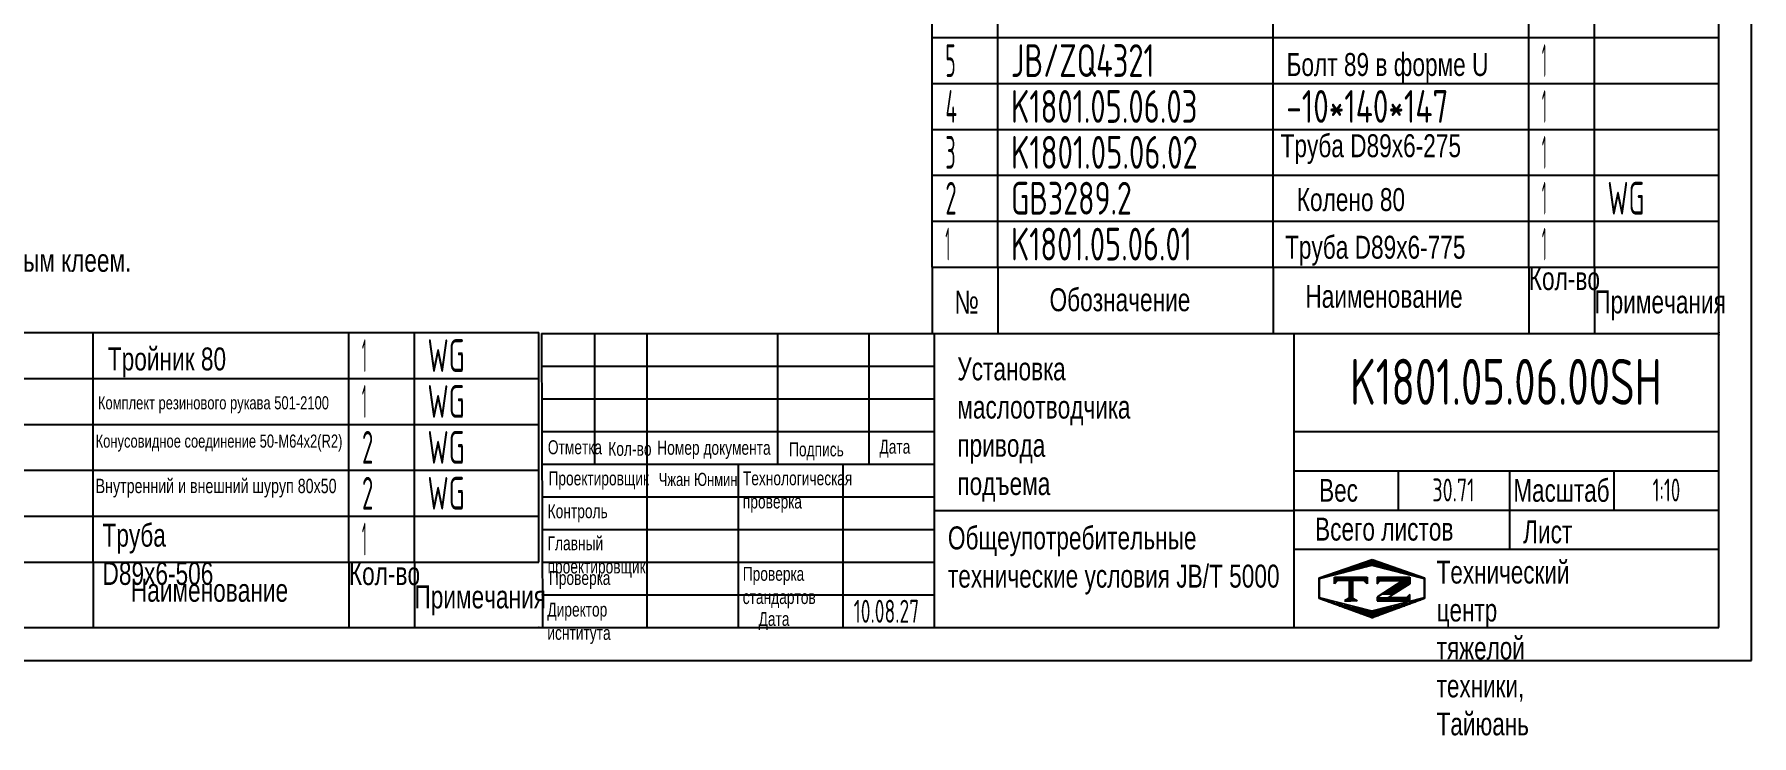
# Model space of a CAD drawing. Header units: millimetres. Extents: x 0 to 4200, y -115 to 2970.
# Drawn here: x 1580 to 4200, y -115 to 955 of the extents above; entities that cross this region are included whole.
import ezdxf
from ezdxf.enums import TextEntityAlignment as Align

# ---------------------------------------------------------------- set-up
doc = ezdxf.new("R2010")
doc.units = ezdxf.units.MM
doc.header["$LTSCALE"] = 100
doc.linetypes.add('G', pattern=[2, 1.25, -0.25, 0.25, -0.25])
doc.linetypes.add('K', pattern=[2.5, 1.25, -0.25, 0.25, -0.25, 0.25, -0.25])
for name, color, linetype in [('01', 7, 'Continuous'), ('02', 1, 'Continuous'), ('05', 142, 'G'), ('07', 6, 'K'), ('11', 3, 'Continuous'), ('THICK', 7, 'Continuous')]:
    doc.layers.add(name, color=color, linetype=linetype)
doc.styles.get("Standard").update_dxf_attribs({"font": 'isocp', "width": 0.707, "bigfont": 'intecad.shx'})

# ---------------------------------------------------------------- blocks, each defined once
blk = doc.blocks.new('*U61')
at = {"layer": '01'}
for points in [[(415, 5), (415, 292)], [(25, 5), (415, 5)]]:
    blk.add_lwpolyline(points, dxfattribs=at)
at = {"layer": '02'}
for points in [[(420, 0), (420, 297)], [(0, 0), (420, 0)]]:
    blk.add_lwpolyline(points, dxfattribs=at)
blk = doc.blocks.new('*U64')
at = {"layer": '01'}
for p, q in [((0, -70), (0, 0)), ((1200, -70), (1200, 0))]:
    blk.add_line(p, q, dxfattribs=at)
at = {"layer": '02'}
for p, q in [((0, 0), (100, 0)), ((100, -70), (100, 0)), ((100, 0), (520, 0)), ((520, -70), (520, 0)), ((520, 0), (910, 0)), ((910, -70), (910, 0)), ((910, 0), (1010, 0)), ((1010, -70), (1010, 0)), ((1010, 0), (1200, 0))]:
    blk.add_line(p, q, dxfattribs=at)
blk = doc.blocks.new('*U65')
at = {"layer": '01'}
for p, q in [((0, -70), (0, 0)), ((1200, -70), (1200, 0))]:
    blk.add_line(p, q, dxfattribs=at)
at = {"layer": '02'}
for p, q in [((0, 0), (100, 0)), ((100, -70), (100, 0)), ((100, 0), (520, 0)), ((520, -70), (520, 0)), ((520, 0), (910, 0)), ((910, -70), (910, 0)), ((910, 0), (1010, 0)), ((1010, -70), (1010, 0)), ((1010, 0), (1200, 0))]:
    blk.add_line(p, q, dxfattribs=at)
blk = doc.blocks.new('*U66')
at = {"layer": '01'}
for p, q in [((0, -70), (0, 0)), ((1200, -70), (1200, 0))]:
    blk.add_line(p, q, dxfattribs=at)
at = {"layer": '02'}
for p, q in [((0, 0), (100, 0)), ((100, -70), (100, 0)), ((100, 0), (520, 0)), ((520, -70), (520, 0)), ((520, 0), (910, 0)), ((910, -70), (910, 0)), ((910, 0), (1010, 0)), ((1010, -70), (1010, 0)), ((1010, 0), (1200, 0))]:
    blk.add_line(p, q, dxfattribs=at)
blk = doc.blocks.new('*U67')
at = {"layer": '01'}
for p, q in [((0, -70), (0, 0)), ((1200, -70), (1200, 0))]:
    blk.add_line(p, q, dxfattribs=at)
at = {"layer": '02'}
for p, q in [((0, 0), (100, 0)), ((100, -70), (100, 0)), ((100, 0), (520, 0)), ((520, -70), (520, 0)), ((520, 0), (910, 0)), ((910, -70), (910, 0)), ((910, 0), (1010, 0)), ((1010, -70), (1010, 0)), ((1010, 0), (1200, 0))]:
    blk.add_line(p, q, dxfattribs=at)
blk = doc.blocks.new('*U68')
at = {"layer": '01'}
for p, q in [((0, -70), (0, 0)), ((1200, -70), (1200, 0))]:
    blk.add_line(p, q, dxfattribs=at)
at = {"layer": '02'}
for p, q in [((0, 0), (100, 0)), ((100, -70), (100, 0)), ((100, 0), (520, 0)), ((520, -70), (520, 0)), ((520, 0), (910, 0)), ((910, -70), (910, 0)), ((910, 0), (1010, 0)), ((1010, -70), (1010, 0)), ((1010, 0), (1200, 0))]:
    blk.add_line(p, q, dxfattribs=at)
blk = doc.blocks.new('*U69')
at = {"layer": '01'}
for p, q in [((0, -70), (0, 0)), ((1200, -70), (1200, 0))]:
    blk.add_line(p, q, dxfattribs=at)
at = {"layer": '02'}
for p, q in [((0, 0), (100, 0)), ((100, -70), (100, 0)), ((100, 0), (520, 0)), ((520, -70), (520, 0)), ((520, 0), (910, 0)), ((910, -70), (910, 0)), ((910, 0), (1010, 0)), ((1010, -70), (1010, 0)), ((1010, 0), (1200, 0))]:
    blk.add_line(p, q, dxfattribs=at)
blk = doc.blocks.new('*U78')
at = {"layer": '01'}
for p, q in [((0, -70), (0, 0)), ((1200, -70), (1200, 0))]:
    blk.add_line(p, q, dxfattribs=at)
at = {"layer": '02'}
for p, q in [((0, 0), (100, 0)), ((100, -70), (100, 0)), ((100, 0), (520, 0)), ((520, -70), (520, 0)), ((520, 0), (910, 0)), ((910, -70), (910, 0)), ((910, 0), (1010, 0)), ((1010, -70), (1010, 0)), ((1010, 0), (1200, 0))]:
    blk.add_line(p, q, dxfattribs=at)
blk = doc.blocks.new('*U79')
at = {"layer": '01'}
for p, q in [((0, -70), (0, 0)), ((1200, -70), (1200, 0))]:
    blk.add_line(p, q, dxfattribs=at)
at = {"layer": '02'}
for p, q in [((0, 0), (100, 0)), ((100, -70), (100, 0)), ((100, 0), (520, 0)), ((520, -70), (520, 0)), ((520, 0), (910, 0)), ((910, -70), (910, 0)), ((910, 0), (1010, 0)), ((1010, -70), (1010, 0)), ((1010, 0), (1200, 0))]:
    blk.add_line(p, q, dxfattribs=at)
blk = doc.blocks.new('*U80')
at = {"layer": '01'}
for p, q in [((0, -70), (0, 0)), ((1200, -70), (1200, 0))]:
    blk.add_line(p, q, dxfattribs=at)
at = {"layer": '02'}
for p, q in [((0, 0), (100, 0)), ((100, -70), (100, 0)), ((100, 0), (520, 0)), ((520, -70), (520, 0)), ((520, 0), (910, 0)), ((910, -70), (910, 0)), ((910, 0), (1010, 0)), ((1010, -70), (1010, 0)), ((1010, 0), (1200, 0))]:
    blk.add_line(p, q, dxfattribs=at)
blk = doc.blocks.new('*U81')
at = {"layer": '01'}
for p, q in [((0, -70), (0, 0)), ((1200, -70), (1200, 0))]:
    blk.add_line(p, q, dxfattribs=at)
at = {"layer": '02'}
for p, q in [((0, 0), (100, 0)), ((100, -70), (100, 0)), ((100, 0), (520, 0)), ((520, -70), (520, 0)), ((520, 0), (910, 0)), ((910, -70), (910, 0)), ((910, 0), (1010, 0)), ((1010, -70), (1010, 0)), ((1010, 0), (1200, 0))]:
    blk.add_line(p, q, dxfattribs=at)
blk = doc.blocks.new('*U82')
at = {"layer": '01'}
for p, q in [((0, -70), (0, 0)), ((0, 0), (100, 0)), ((100, 0), (520, 0)), ((520, 0), (910, 0)), ((910, 0), (1010, 0)), ((1010, 0), (1200, 0)), ((1200, -70), (1200, 0))]:
    blk.add_line(p, q, dxfattribs=at)
at = {"layer": '02'}
for p, q in [((100, -70), (100, 0)), ((520, -70), (520, 0)), ((910, -70), (910, 0)), ((1010, -70), (1010, 0))]:
    blk.add_line(p, q, dxfattribs=at)
blk = doc.blocks.new('*X86')
at = {"color": 0}
for p, q in [((127.06, 7.8), (132.06, 7.8)), ((127.06, 7.5), (132.06, 7.5)), ((127.06, 7.2), (127.32, 7.2)), ((127.84, 5.4), (129.64, 5.4)), ((128.3, 5.7), (130.1, 5.7)), ((128.77, 6), (130.57, 6)), ((129.23, 6.3), (131.04, 6.3)), ((129.7, 6.6), (131.51, 6.6)), ((130.16, 6.9), (131.98, 6.9)), ((130.62, 7.2), (132.06, 7.2))]:
    blk.add_line(p, q, dxfattribs=at)
blk = doc.blocks.new('*X87')
at = {"color": 0}
for p, q in [((127.06, 4.8), (132.06, 4.8)), ((127.06, 4.5), (132.06, 4.5)), ((131.84, 5.1), (132.06, 5.1))]:
    blk.add_line(p, q, dxfattribs=at)
blk = doc.blocks.new('*X85')
at = {"color": 0}
for p, q in [((122.34, 4.5), (123.72, 4.5)), ((122.82, 4.8), (123.24, 4.8))]:
    blk.add_line(p, q, dxfattribs=at)
blk = doc.blocks.new('*X84')
at = {"color": 0}
for p, q in [((120.53, 7.8), (125.53, 7.8)), ((120.53, 7.5), (125.53, 7.5)), ((120.53, 7.2), (120.79, 7.2)), ((125.27, 7.2), (125.53, 7.2))]:
    blk.add_line(p, q, dxfattribs=at)
blk = doc.blocks.new('*X83')
at = {"color": 0}
for p, q in [((118.94, 8.1), (119.52, 8.1)), ((119.8, 8.4), (120.72, 8.4)), ((120.66, 8.7), (121.92, 8.7)), ((121.52, 9), (123.12, 9)), ((122.38, 9.3), (124.32, 9.3)), ((123.24, 9.6), (125.52, 9.6)), ((124.1, 9.9), (128.52, 9.9)), ((124.97, 10.2), (127.67, 10.2)), ((125.83, 10.5), (126.82, 10.5)), ((127.02, 9.6), (129.37, 9.6)), ((128.22, 9.3), (130.22, 9.3)), ((129.42, 9), (131.07, 9)), ((130.62, 8.7), (131.92, 8.7)), ((131.82, 8.4), (132.77, 8.4)), ((133.02, 8.1), (133.62, 8.1)), ((118.22, 7.8), (118.32, 7.8)), ((118.22, 7.5), (118.27, 7.5)), ((118.22, 7.2), (118.27, 7.2)), ((118.22, 6.9), (118.27, 6.9)), ((118.22, 6.6), (118.27, 6.6)), ((118.22, 6.3), (118.27, 6.3)), ((118.22, 6), (118.27, 6)), ((118.22, 5.7), (118.27, 5.7)), ((118.22, 5.4), (118.27, 5.4)), ((134.22, 7.8), (134.32, 7.8)), ((134.27, 7.5), (134.32, 7.5)), ((134.27, 7.2), (134.32, 7.2)), ((134.27, 6.9), (134.32, 6.9)), ((134.27, 6.6), (134.32, 6.6)), ((134.27, 6.3), (134.32, 6.3)), ((134.27, 6), (134.32, 6)), ((134.27, 5.7), (134.32, 5.7)), ((134.27, 5.4), (134.32, 5.4)), ((118.22, 5.1), (118.27, 5.1)), ((118.22, 4.8), (118.27, 4.8)), ((118.79, 4.5), (119.42, 4.5)), ((119.61, 4.2), (120.62, 4.2)), ((120.43, 3.9), (121.82, 3.9)), ((121.26, 3.6), (123.02, 3.6)), ((122.08, 3.3), (124.22, 3.3)), ((122.91, 3), (125.42, 3)), ((123.73, 2.7), (128.89, 2.7)), ((127.12, 3), (129.7, 3)), ((128.32, 3.3), (130.51, 3.3)), ((129.52, 3.6), (131.32, 3.6)), ((130.72, 3.9), (132.14, 3.9)), ((131.92, 4.2), (132.95, 4.2)), ((133.12, 4.5), (133.76, 4.5)), ((134.27, 5.1), (134.32, 5.1)), ((134.27, 4.8), (134.32, 4.8)), ((124.55, 2.4), (128.07, 2.4)), ((125.38, 2.1), (127.26, 2.1)), ((126.2, 1.8), (126.45, 1.8))]:
    blk.add_line(p, q, dxfattribs=at)

msp = doc.modelspace()

# ---------------------------------------------------------------- linework, layer by layer
at = {"layer": '01'}
for p, q in [((2950, 600), (4150, 600)), ((2950, 600), (2950, 498.655)), ((3050, 600), (3050, 498.655)), ((3470, 600), (3470, 498.655)), ((3860, 600), (3860, 498.655)), ((3960, 600), (3960, 498.655)), ((1150, 150), (2350, 150)), ((1670, 150), (1670, 50)), ((2060, 150), (2060, 50)), ((2160, 150), (2160, 50))]:
    msp.add_line(p, q, dxfattribs=at)
for p in [(4150, 500), (4150, 496.613), (4150, 496.435), (2350, 50)]:
    msp.add_point(p, dxfattribs=at)
at = {"layer": 'THICK'}
for p, q in [((2354.019, 498.655), (2355.38, 50)), ((2354.019, 498.655), (4150, 498.655)), ((2435.115, 498.439), (2435.115, 498.655)), ((2435.141, 299.253), (2435.141, 498.655)), ((2514.902, 50), (2514.902, 498.655)), ((2714.304, 299.253), (2714.304, 498.655)), ((2853.886, 299.253), (2853.886, 498.655)), ((2953.587, 50), (2953.587, 498.655)), ((3501.943, 50), (3501.943, 498.655)), ((4150, 50), (4150, 498.655)), ((2355.38, 349.103), (2953.587, 349.103)), ((3501.943, 349.103), (4150, 349.103)), ((2355.38, 299.253), (2953.587, 299.253)), ((2654.484, 50), (2654.484, 299.253)), ((2814.005, 50), (2814.005, 299.253)), ((3501.943, 289.283), (4150, 289.283)), ((3661.465, 229.462), (3661.465, 289.283)), ((3830.956, 169.641), (3830.956, 289.283)), ((3990.478, 229.462), (3990.478, 289.283)), ((2953.587, 228.598), (3501.943, 228.598)), ((3501.943, 229.462), (4150, 229.462)), ((3501.943, 169.641), (4150, 169.641)), ((2355.38, 50), (4150, 50))]:
    msp.add_line(p, q, dxfattribs=at)
at = {"layer": 'THICK', "color": 3}
for p, q in [((2355.38, 448.804), (2953.587, 448.804)), ((2355.38, 398.954), (2953.587, 398.954)), ((2355.38, 249.402), (2953.587, 249.402)), ((2355.38, 199.552), (2953.587, 199.552)), ((2355.38, 149.701), (2953.587, 149.701)), ((3540.348, 125.834), (3621.157, 153.979)), ((3540.873, 125.2), (3620.634, 145.14)), ((3620.634, 145.14), (3700.395, 125.2)), ((3621.157, 153.979), (3700.915, 125.834)), ((3540.348, 94.49), (3540.348, 125.834)), ((3540.873, 95.289), (3540.873, 125.2)), ((3563.396, 116.793), (3563.396, 126.763)), ((3563.396, 126.763), (3613.246, 126.763)), ((3568.381, 121.778), (3563.396, 116.793)), ((3608.261, 121.778), (3568.381, 121.778)), ((3586.139, 121.826), (3586.139, 94.48)), ((3588.32, 121.826), (3588.32, 94.48)), ((3590.813, 121.826), (3590.813, 94.48)), ((3613.246, 116.793), (3608.261, 121.778)), ((3613.246, 126.763), (3613.246, 116.793)), ((3628.511, 126.763), (3628.511, 116.793)), ((3628.511, 126.763), (3678.362, 126.763)), ((3628.511, 116.793), (3633.496, 121.778)), ((3667.767, 121.778), (3628.511, 96.379)), ((3633.496, 121.778), (3667.767, 121.778)), ((3678.36, 116.888), (3652.821, 100.543)), ((3678.362, 126.763), (3678.362, 116.793)), ((3700.395, 125.2), (3700.395, 95.289)), ((3700.915, 125.834), (3700.915, 94.49)), ((2355.38, 99.851), (2953.587, 99.851)), ((3621.157, 65.065), (3540.348, 94.49)), ((3620.634, 75.349), (3540.873, 95.289)), ((3588.32, 96.759), (3578.662, 90.682)), ((3578.662, 90.682), (3588.32, 90.682)), ((3588.32, 96.759), (3597.978, 90.682)), ((3597.978, 90.682), (3588.32, 90.682)), ((3700.395, 95.289), (3620.634, 75.349)), ((3700.915, 94.49), (3621.157, 65.065)), ((3628.511, 96.379), (3628.511, 90.682)), ((3628.511, 90.682), (3678.36, 90.682)), ((3652.821, 100.543), (3645.202, 95.667)), ((3673.375, 95.667), (3645.202, 95.667)), ((3678.36, 100.652), (3673.375, 95.667)), ((3678.36, 90.682), (3678.36, 100.652))]:
    msp.add_line(p, q, dxfattribs=at)
for p in [(2355.38, 99.851), (2355.38, 50)]:
    msp.add_point(p, dxfattribs=at)

# ---------------------------------------------------------------- block references
at = {"layer": '07', "xscale": 10, "yscale": 10, "zscale": 10}
msp.add_blockref('*U61', (0, 0), dxfattribs=at)
at = {"layer": '07'}
for name, p in [('*U69', (2950, 1020)), ('*U68', (2950, 950)), ('*U67', (2950, 880)), ('*U66', (2950, 810)), ('*U65', (2950, 740)), ('*U64', (2950, 670)), ('*U82', (1150, 500)), ('*U81', (1150, 430)), ('*U80', (1150, 360)), ('*U79', (1150, 290)), ('*U78', (1150, 220))]:
    msp.add_blockref(name, p, dxfattribs=at)
at = {"layer": 'THICK', "color": 3, "xscale": 9.97010976726063, "yscale": 9.970109767259714, "zscale": 9.970109767259752}
for name in ['*X83', '*X84', '*X86', '*X85', '*X87']:
    msp.add_blockref(name, (2361.686, 47.564), dxfattribs=at)

# ---------------------------------------------------------------- texts
at = {"layer": '01', "attachment_point": 1}
for s, insert, char_height in [('{\\fArial|b0|i0|c204|p34;Отметка}', (2363.522, 335.82), 21.2588), ('{\\fArial|b0|i0|c204|p34;Кол-во}', (2455.715, 333.375), 21.2588), ('{\\fArial|b0|i0|c204|p34;Номер документа}', (2530.392, 335.011), 21.2588), ('{\\fArial|b0|i0|c204|p34;Подпись}', (2731.477, 332.56), 21.2588), ('{\\fArial|b0|i0|c204|p34;Дата}', (2869.358, 336.636), 21.2588), ('{\\fArial|b0|i0|c204|p34;Проектировщик}', (2364.457, 288.334), 21.2588), ('{\\fArial|b0|i0|c204|p34;Технологическая\\Pпроверка}', (2661.015, 288.494), 21.2588), ('{\\fArial|b0|i0|c204|p34;Вес}', (3540.239, 276.903), 34.7227), ('{\\fArial|b0|i0|c204|p34;Контроль}', (2363.236, 238.26), 21.2588), ('{\\fArial|b0|i0|c204|p34;Главный\\Pпроектировщик}', (2363.048, 189.329), 21.2588), ('{\\fArial|b0|i0|c204|p34;Проверка}', (2365.126, 136.458), 21.2588), ('{\\fArial|b0|i0|c204|p34;Проверка\\Pстандартов}', (2660.811, 142.774), 21.2588), ('{\\fArial|b0|i0|c204|p34;Директор\\Pиснтитута}', (2362.721, 88.157), 21.2588), ('{\\fArial|b0|i0|c204|p34;Дата}', (2684.965, 73.948), 21.2588)]:
    msp.add_mtext(s, dxfattribs=dict(at, insert=insert, char_height=char_height))
at = {"layer": '01', "insert": (3719.434, 152.02), "char_height": 34.7227, "width": 1.63173, "attachment_point": 1}
msp.add_mtext('{\\fArial|b0|i0|c204|p34;Технический центр\\Pтяжелой техники, Тайюань}', dxfattribs=at)
at = {"layer": '05', "insert": (3836.438, 276.738), "char_height": 34.7366, "attachment_point": 1}
msp.add_mtext('{\\fArial|b0|i0|c204|p34;\\C0;Масштаб}', dxfattribs=at)
at = {"layer": '07', "attachment_point": 1}
for s, insert, char_height in [('{\\fArial|b0|i0|c204|p34;\\C3;Болт 89 в форме \\fArial|b0|i0|c0|p34;U}', (3490.445, 926.527), 35), ('{\\fArial|b0|i0|c204|p34;\\C3;Труба \\fArial|b0|i0|c0|p34;D89x6-275}', (3481.308, 802.626), 35), ('{\\fArial|b0|i0|c204|p34;\\C3;Технические требования:\\PПосле монтажа не должно пробегать масло,\\Pместо соединения смазывается уплотнительным клеем.}', (816.558, 744.508), 35), ('{\\fArial|b0|i0|c204|p34;\\C3;Колено 80}', (3506.109, 720.46), 35), ('{\\fArial|b0|i0|c204|p34;\\C3;Труба \\fArial|b0|i0|c0|p34;D89x6-\\fArial|b0|i0|c204|p34;7\\fArial|b0|i0|c0|p34;75}', (3488.127, 647.779), 35), ('{\\fArial|b0|i0|c204|p34;\\C0;Кол-во}', (3860, 600), 35), ('{\\fArial|b0|i0|c204|p34;\\C0;№}', (2983.959, 563.78), 35), ('{\\fArial|b0|i0|c204|p34;\\C0;Наименование}', (3519.151, 572.909), 35), ('{\\fArial|b0|i0|c204|p34;\\C0;Примечания}', (3960, 564.403), 35), ('{\\fArial|b0|i0|c204|p34;\\C3;Тройник 80}', (1692.228, 477.372), 35), ('{\\fArial|b0|i0|c204|p34;\\C3;Комплект резинового рукава 501-2100}', (1677.103, 402.976), 20), ('{\\fArial|b0|i0|c204|p34;\\C3;Конусовидное соединение 50-М64х2(\\fArial|b0|i0|c0|p34;R2)}', (1673.634, 344.571), 20), ('{\\fArial|b0|i0|c204|p34;\\C3;Внутренний и внешний шуруп 80х50}', (1673.634, 277.15), 22), ('{\\fArial|b0|i0|c204|p34;\\C3;Чжан Юнмин}', (2532.691, 286.153), 20), ('{\\fArial|b0|i0|c204|p34;\\C0;Всего листов}', (3533.922, 217.823), 35), ('{\\fArial|b0|i0|c204|p34;\\C0;Лист}', (3851.295, 213.718), 35), ('{\\fArial|b0|i0|c204|p34;\\C0;Общеупотребительные\\Pтехнические условия \\fArial|b0|i0|c0|p34;JB/T 5000}', (2973.816, 204.43), 35), ('{\\fArial|b0|i0|c204|p34;\\C0;Кол-во}', (2060, 150), 35), ('{\\fArial|b0|i0|c204|p34;\\C0;Наименование}', (1727.324, 124.523), 35), ('{\\fArial|b0|i0|c204|p34;\\C0;Примечания}', (2160, 114.403), 35)]:
    msp.add_mtext(s, dxfattribs=dict(at, insert=insert, char_height=char_height))
at = {"layer": '07', "char_height": 35, "attachment_point": 1}
for s, insert, width in [('{\\fArial|b0|i0|c204|p34;\\C0;Обозначение}', (3128.852, 567.693), 3.91603), ('{\\fArial|b0|i0|c204|p34;\\C3;Установка маслоотводчика\\Pпривода подъема}', (2988.182, 462.292), 1.02709), ('{\\fArial|b0|i0|c204|p34;\\C3;Труба \\fArial|b0|i0|c0|p34;D89x6-506}', (1684.105, 208.566), 1.16344)]:
    msp.add_mtext(s, dxfattribs=dict(at, insert=insert, width=width))
at = {"layer": '11'}
for s, height, width, p, p2 in [('5', 50, 0.527686, (2970, 890), (2985.604, 890)), ('JB/ZQ4321', 50, 0.690299, (3070, 890), (3289.17, 890)), ('1', 50, 0.404, (3880, 890), (3887.07, 890)), ('4', 50, 0.543846, (2970, 820), (2987.675, 820)), ('K1801.05.06.03', 50, 0.694061, (3070, 820), (3354.441, 820)), ('-10*140*147', 50, 0.692168, (3490, 820), (3737.45, 820)), ('1', 50, 0.404, (3880, 820), (3887.07, 820)), ('3', 50, 0.527686, (2970, 750), (2985.604, 750)), ('K1801.05.06.02', 50, 0.694091, (3070, 750), (3355.1, 750)), ('1', 50, 0.404, (3880, 750), (3887.07, 750)), ('2', 50, 0.562593, (2970, 680), (2987.161, 680)), ('GB3289.2', 50, 0.693931, (3070, 680), (3254.362, 680)), ('1', 50, 0.404, (3880, 680), (3887.07, 680)), ('WG', 50, 0.6464, (3980, 680), (4036.56, 680)), ('WG', 50, 0.6464, (3980, 680), (4036.56, 680)), ('1', 50, 0.404, (2970, 610), (2977.07, 610)), ('K1801.05.06.01', 50, 0.693669, (3070, 610), (3345.907, 610)), ('1', 50, 0.404, (3880, 610), (3887.07, 610)), ('1', 50, 0.404, (2080, 440), (2087.07, 440)), ('WG', 50, 0.6464, (2180, 440), (2236.56, 440)), ('WG', 50, 0.6464, (2180, 440), (2236.56, 440)), ('K1801.05.06.00SH', 70, 0.696129, (3587.324, 390), (4062.676, 390)), ('1', 50, 0.404, (2080, 370), (2087.07, 370)), ('WG', 50, 0.6464, (2180, 370), (2236.56, 370)), ('WG', 50, 0.6464, (2180, 370), (2236.56, 370)), ('2', 50, 0.562593, (2080, 300), (2097.161, 300)), ('WG', 50, 0.6464, (2180, 300), (2236.56, 300)), ('WG', 50, 0.6464, (2180, 300), (2236.56, 300)), ('2', 50, 0.562593, (2080, 230), (2097.161, 230)), ('WG', 50, 0.6464, (2180, 230), (2236.56, 230)), ('WG', 50, 0.6464, (2180, 230), (2236.56, 230)), ('30.71', 35, 0.668436, (3712.831, 242.5), (3777.169, 242.5)), ('1:10', 35, 0.6497, (4048.957, 242.5), (4091.043, 242.5)), ('1', 50, 0.404, (2080, 160), (2087.07, 160)), ('10.08.27', 35, 0.642055, (2830, 57.5), (2930, 57.5))]:
    msp.add_text(s, height=height, dxfattribs=dict(at, width=width)).set_placement(p, p2, align=Align.FIT)

doc.saveas('drawing.dxf')
